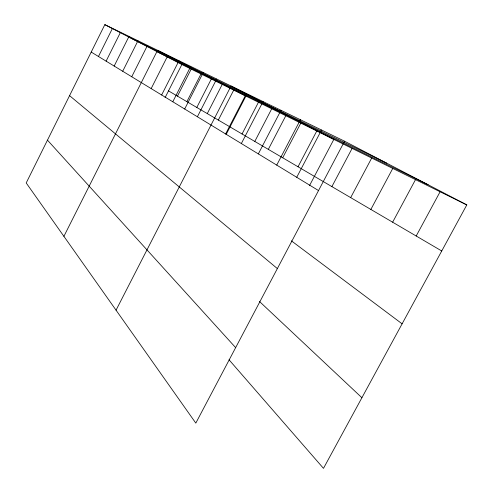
<?xml version="1.0" encoding="UTF-8"?>
<svg xmlns="http://www.w3.org/2000/svg" width="493" height="493" viewBox="0 0 493 493"><rect width="100%" height="100%" fill="white"/><g stroke="black" fill="none" stroke-linecap="round" stroke-linejoin="round"><path stroke-width="0.74" d="M344.576 141.208L104.83 24.65L26.203 182.952L195.813 423.117L344.576 141.208L466.797 204.915L323.482 468.35L229.042 359.791M98.464 56.485L112.466 28.36M106.112 61.138L120.508 32.273M114.179 66.056L129 36.402M122.708 71.251L137.978 40.765M131.736 76.754L147.487 45.387M63.905 236.332L157.569 50.286L245.921 96.08L226.17 134.441M151.172 88.592L167.959 55.339M161.642 94.976L178.996 60.707M165.075 97.663L181.868 64.515L466.797 204.915M172.796 101.774L190.742 66.419M177.462 96.135L191.185 69.112M186.884 101.65L200.996 73.944M184.684 109.015L203.276 72.508M196.806 107.468L211.324 79.034M197.391 116.761L216.673 79.022M207.276 113.6L222.226 84.402M116.046 310.171L231.032 86.004L333.841 139.402L309.462 185.707M218.337 120.076L233.737 90.077M225.615 133.954L246.451 93.497M242.057 133.979L258.449 102.254M241.354 143.543L263.059 101.57M254.795 141.442L271.723 108.793M258.344 153.896L280.992 110.29M268.321 149.367L285.811 115.738M276.739 165.106L300.422 119.737M282.699 157.791L300.804 123.121M298.025 166.77L316.777 130.996M296.731 177.289L321.541 130.004M331.888 186.613L352.101 148.399M350.671 197.613L371.691 158.056M370.859 209.445L392.767 168.44M392.638 222.207L415.507 179.643M416.191 236.005L440.101 191.759M130.848 38.115L386.629 163.128M157.039 51.666L428.146 184.77M104.83 24.65L181.868 64.515M168.507 90.885L441.74 250.974M91.211 52.067L318.527 190.569M291.388 240.843L402.109 323.827M69.562 95.648L277.362 268.58M259.423 301.426L361.905 397.728M47.464 140.148L235.648 347.639"/></g></svg>
